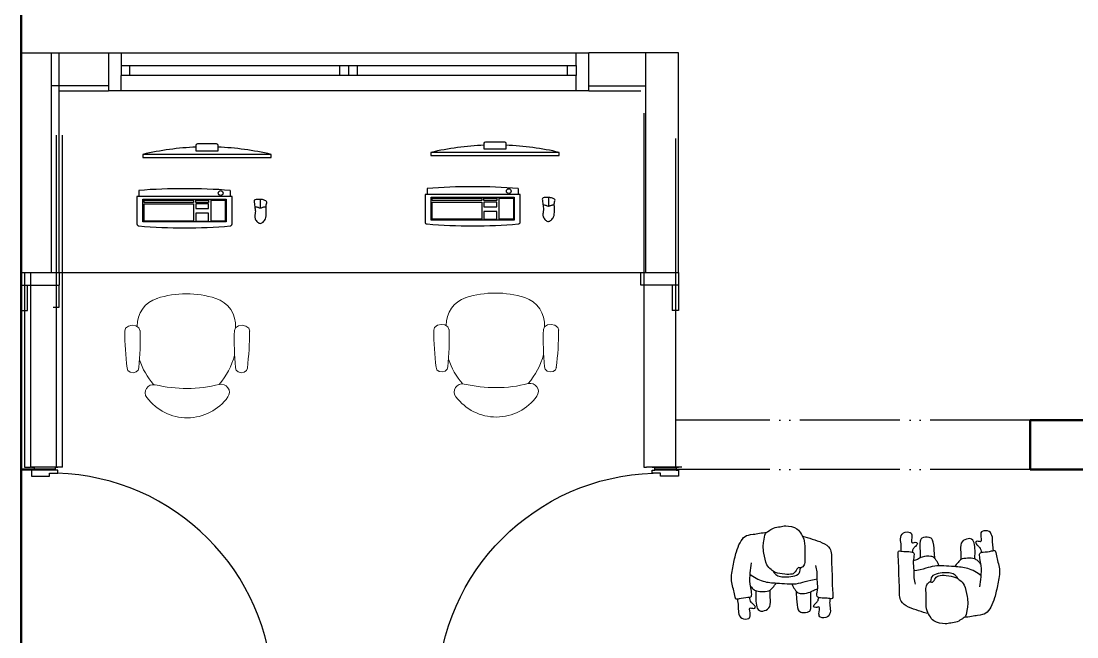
# Model space of a CAD drawing. Header units: millimetres. Extents: x 44692 to 659456, y -26273 to 96111.
# Drawn here: x 241236 to 246595, y 35404 to 38529 of the extents above; entities that cross this region are included whole.
import ezdxf

# ---------------------------------------------------------------- set-up
doc = ezdxf.new("R2010")
doc.units = ezdxf.units.MM
doc.header["$LTSCALE"] = 100
doc.linetypes.add('DIVIDEX2', pattern=[6.604, 5.08, -0.508, 0, -0.508, 0, -0.508])
doc.layers.add('001_Dark_1 10', color=7, linetype='Continuous', lineweight=0)
doc.layers.add('Paredes', color=7, linetype='Continuous', lineweight=50)
for name, color, linetype in [('Edges', 7, 'Continuous'), ('Muebles', 112, 'Continuous'), ('Personal', 171, 'Continuous'), ('Puertas', 43, 'DIVIDEX2')]:
    doc.layers.add(name, color=color, linetype=linetype)

# ---------------------------------------------------------------- blocks, each defined once
blk = doc.blocks.new('pa17-16')
for points, knots in [([(5.62, 2.5537), (5.6188, 2.5427), (5.6154, 2.5253), (5.6223, 2.4901), (5.6346, 2.4293), (5.661, 2.4064), (5.685, 2.3908), (5.7322, 2.3832), (5.7723, 2.3842), (5.7881, 2.3969), (5.8018, 2.4268), (5.8146, 2.4162), (5.8324, 2.4305), (5.8382, 2.4568), (5.8318, 2.5038), (5.8344, 2.5615), (5.8137, 2.5937), (5.7944, 2.6284), (5.7307, 2.6388), (5.7037, 2.6296), (5.6679, 2.626), (5.6442, 2.6055), (5.6228, 2.5961), (5.6214, 2.5667), (5.62, 2.5537)], [0, 0, 0, 0, 0.297584, 0.631064, 1.068635, 1.39533, 1.69617, 2.097861, 2.458938, 2.716293, 3.010442, 3.199165, 3.447293, 3.731671, 4.119196, 4.541864, 4.881702, 5.22714, 5.673063, 5.989311, 6.327668, 6.644571, 6.906626, 7.259736, 7.259736, 7.259736, 7.259736]), ([(5.5575, 2.4391), (5.5549, 2.4218), (5.5525, 2.3852), (5.5491, 2.3329), (5.5712, 2.2599), (5.5431, 2.2589), (5.5029, 2.2526), (5.4793, 2.2435), (5.4785, 2.2813), (5.4499, 2.3438), (5.4658, 2.4235), (5.4776, 2.5033), (5.5116, 2.5798), (5.5552, 2.585), (5.608, 2.5962), (5.6336, 2.6001)], [0, 0, 0, 0, 0.404899, 0.829805, 1.276298, 1.516647, 1.885942, 2.122553, 2.418487, 2.881882, 3.382407, 3.897515, 4.613825, 5.020942, 5.393355, 5.393355, 5.393355, 5.393355]), ([(5.8196, 2.5846), (5.837, 2.5819), (5.8817, 2.5675), (5.9755, 2.5418), (5.972, 2.4609), (5.9791, 2.3926), (5.9812, 2.315), (5.9891, 2.2612), (5.9692, 2.2664), (5.9401, 2.2663), (5.9063, 2.2668), (5.9005, 2.2811), (5.909, 2.3184), (5.9007, 2.3606), (5.9019, 2.4011), (5.8964, 2.4238), (5.8933, 2.4348)], [6.682038, 6.682038, 6.682038, 6.682038, 7.076266, 7.806153, 8.304227, 8.77662, 9.284333, 9.649979, 9.844608, 10.160206, 10.472731, 10.661147, 10.998544, 11.371438, 11.724832, 12.051545, 12.051545, 12.051545, 12.051545]), ([(5.6724, 2.3994), (5.675, 2.3947), (5.6837, 2.383), (5.7041, 2.3718), (5.7348, 2.3697), (5.774, 2.3728), (5.8085, 2.3874), (5.8116, 2.4015), (5.8144, 2.4199)], [0.121052, 0.121052, 0.121052, 0.121052, 0.297289, 0.584433, 0.895396, 1.26174, 1.600834, 1.760925, 1.760925, 1.760925, 1.760925]), ([(5.5522, 2.3809), (5.573, 2.3653), (5.6222, 2.3398), (5.6924, 2.3383), (5.7952, 2.3323), (5.8376, 2.352), (5.881, 2.3613), (5.9019, 2.366)], [0, 0, 0, 0, 0.49262, 0.970296, 1.525877, 1.91054, 2.357805, 2.357805, 2.357805, 2.357805]), ([(5.5552, 2.3206), (5.5597, 2.3147), (5.5706, 2.3043), (5.5892, 2.2916), (5.6248, 2.2913), (5.6613, 2.2967), (5.6731, 2.3154), (5.6858, 2.3299), (5.6912, 2.3378)], [0, 0, 0, 0, 0.262594, 0.520609, 0.853848, 1.185107, 1.43842, 1.738028, 1.738028, 1.738028, 1.738028]), ([(5.5867, 2.2952), (5.5866, 2.2877), (5.5872, 2.2667), (5.5883, 2.1873), (5.6353, 2.19), (5.6673, 2.2128), (5.6606, 2.2618), (5.6599, 2.2881), (5.6606, 2.3008)], [0.078483, 0.078483, 0.078483, 0.078483, 0.321516, 0.797556, 1.122606, 1.448668, 1.830958, 2.166281, 2.166281, 2.166281, 2.166281]), ([(5.7713, 2.3359), (5.7736, 2.3305), (5.7786, 2.3203), (5.7954, 2.2951), (5.8154, 2.2848), (5.8612, 2.2906), (5.8838, 2.3057), (5.8988, 2.3117), (5.9058, 2.3148)], [0, 0, 0, 0, 0.233477, 0.532145, 0.79329, 1.163492, 1.458071, 1.725911, 1.725911, 1.725911, 1.725911]), ([(5.7943, 2.2992), (5.7951, 2.2858), (5.7984, 2.2614), (5.8038, 2.2002), (5.8255, 2.1869), (5.8672, 2.191), (5.8755, 2.2117), (5.8718, 2.2605), (5.8715, 2.286), (5.871, 2.2978)], [0, 0, 0, 0, 0.353805, 0.775896, 1.041599, 1.377968, 1.615337, 2.001902, 2.313716, 2.313716, 2.313716, 2.313716]), ([(5.4915, 2.2484), (5.4936, 2.2374), (5.4981, 2.215), (5.4968, 2.1806), (5.512, 2.1445), (5.5569, 2.147), (5.5634, 2.1681), (5.5498, 2.2128), (5.5753, 2.1995), (5.5912, 2.209), (5.5741, 2.2257), (5.5617, 2.2339), (5.5559, 2.2515), (5.5556, 2.26)], [0, 0, 0, 0, 0.324329, 0.654038, 0.980089, 1.31306, 1.562526, 1.890179, 2.123217, 2.319335, 2.559559, 2.78492, 3.066636, 3.066636, 3.066636, 3.066636]), ([(5.9713, 2.2652), (5.9703, 2.2553), (5.9686, 2.234), (5.9786, 2.2017), (5.9668, 2.1644), (5.9218, 2.1628), (5.9134, 2.1832), (5.9229, 2.229), (5.8988, 2.2135), (5.882, 2.2215), (5.8976, 2.2397), (5.908, 2.248), (5.912, 2.2618), (5.9127, 2.2683)], [0.038839, 0.038839, 0.038839, 0.038839, 0.324329, 0.654038, 0.980089, 1.31306, 1.562526, 1.890179, 2.123217, 2.319335, 2.559559, 2.78492, 2.989829, 2.989829, 2.989829, 2.989829])]:
    blk.add_open_spline(points, degree=3, knots=knots)

msp = doc.modelspace()

# ---------------------------------------------------------------- linework, layer by layer
for points in [[(241409.234, 36264.799), (241422.543, 36264.799), (241422.543, 36264.799), (241288.511, 36264.799), (241301.82, 36264.799), (241301.82, 36249.893), (241288.511, 36249.893), (241288.511, 36234.986), (241288.511, 36234.986), (241288.511, 36220.435), (241379.953, 36220.435), (241379.953, 36234.986), (241422.543, 36234.986), (241422.543, 36249.893), (241409.234, 36249.893)], [(244452.485, 36264.799), (244439.176, 36264.799), (244439.176, 36264.799), (244573.208, 36264.799), (244559.899, 36264.799), (244559.899, 36249.893), (244573.208, 36249.893), (244573.208, 36234.986), (244573.208, 36234.986), (244573.208, 36220.435), (244481.766, 36220.435), (244481.766, 36234.986), (244439.176, 36234.986), (244439.176, 36249.893), (244452.485, 36249.893)]]:
    msp.add_lwpolyline(points, close=True)
for points in [[(242513.256, 35139.252, 0.39671728), (241418.007, 36234.986)], [(243348.463, 35139.252, -0.39671728), (244443.711, 36234.986)]]:
    msp.add_lwpolyline(points, format="xyb")
at = {"layer": '001_Dark_1 10', "color": 0, "linetype": 'ByBlock'}
for p, q in [((241765.645, 36970.603, 0.263), (241780.142, 36981.689, 0.263)), ((241780.142, 36981.689, 0.263), (241798.902, 36985.952, 0.263)), ((241798.902, 36985.952, 0.263), (241818.515, 36983.394, 0.263)), ((241818.515, 36983.394, 0.263), (241833.864, 36973.161, 0.263)), ((242323.336, 36973.161, 0.263), (242338.685, 36983.394, 0.263)), ((242338.685, 36983.394, 0.263), (242358.298, 36985.952, 0.263)), ((242358.298, 36985.952, 0.263), (242377.058, 36981.689, 0.263)), ((242377.058, 36981.689, 0.263), (242391.555, 36970.603, 0.263)), ((243334.145, 36974.603, 0.263), (243348.642, 36985.689, 0.263)), ((243348.642, 36985.689, 0.263), (243367.402, 36989.952, 0.263)), ((243367.402, 36989.952, 0.263), (243387.015, 36987.394, 0.263)), ((243387.015, 36987.394, 0.263), (243402.364, 36977.161, 0.263)), ((243891.836, 36977.161, 0.263), (243907.185, 36987.394, 0.263)), ((243907.185, 36987.394, 0.263), (243926.798, 36989.952, 0.263)), ((243926.798, 36989.952, 0.263), (243945.558, 36985.689, 0.263)), ((243945.558, 36985.689, 0.263), (243960.055, 36974.603, 0.263)), ((241761.382, 36956.107, 0.263), (241765.645, 36970.603, 0.263)), ((241833.864, 36973.161, 0.263), (241838.981, 36959.518, 0.263)), ((242318.219, 36959.518, 0.263), (242323.336, 36973.161, 0.263)), ((242391.555, 36970.603, 0.263), (242395.819, 36956.107, 0.263)), ((243329.882, 36960.107, 0.263), (243334.145, 36974.603, 0.263)), ((243402.364, 36977.161, 0.263), (243407.481, 36963.518, 0.263)), ((243886.719, 36963.518, 0.263), (243891.836, 36977.161, 0.263)), ((243960.055, 36974.603, 0.263), (243964.319, 36960.107, 0.263)), ((241777.584, 36755.713, 0.263), (241773.32, 36768.504, 0.263)), ((241833.864, 36770.21, 0.263), (241829.601, 36758.271, 0.263)), ((242327.6, 36758.271, 0.263), (242323.336, 36770.21, 0.263)), ((242383.88, 36768.504, 0.263), (242379.617, 36755.713, 0.263)), ((243346.084, 36759.713, 0.263), (243341.82, 36772.504, 0.263)), ((243402.364, 36774.21, 0.263), (243398.101, 36762.271, 0.263)), ((243896.1, 36762.271, 0.263), (243891.836, 36774.21, 0.263)), ((243952.38, 36772.504, 0.263), (243948.117, 36759.713, 0.263)), ((241788.669, 36747.186, 0.263), (241777.584, 36755.713, 0.263)), ((241804.019, 36744.628, 0.263), (241788.669, 36747.186, 0.263)), ((241819.368, 36748.891, 0.263), (241804.019, 36744.628, 0.263)), ((241829.601, 36758.271, 0.263), (241819.368, 36748.891, 0.263)), ((242337.832, 36748.891, 0.263), (242327.6, 36758.271, 0.263)), ((242353.182, 36744.628, 0.263), (242337.832, 36748.891, 0.263)), ((242368.531, 36747.186, 0.263), (242353.182, 36744.628, 0.263)), ((242379.617, 36755.713, 0.263), (242368.531, 36747.186, 0.263)), ((243357.169, 36751.186, 0.263), (243346.084, 36759.713, 0.263)), ((243372.519, 36748.628, 0.263), (243357.169, 36751.186, 0.263)), ((243387.868, 36752.891, 0.263), (243372.519, 36748.628, 0.263)), ((243398.101, 36762.271, 0.263), (243387.868, 36752.891, 0.263)), ((243906.332, 36752.891, 0.263), (243896.1, 36762.271, 0.263)), ((243921.682, 36748.628, 0.263), (243906.332, 36752.891, 0.263)), ((243937.031, 36751.186, 0.263), (243921.682, 36748.628, 0.263)), ((243948.117, 36759.713, 0.263), (243937.031, 36751.186, 0.263))]:
    msp.add_line(p, q, dxfattribs=at)
for centre, radius, start, end in [((242074.336, 36648.268, 0.263), 497.131, 72.521639, 107.478356), ((243642.836, 36652.268, 0.263), 497.131, 72.521639, 107.478356), ((241968.597, 36985.1, 0.263), 143.896, 107.460222, 181.871626), ((242180.076, 36985.1, 0.263), 143.896, 355.344552, 72.53978), ((243537.097, 36989.1, 0.263), 143.896, 107.460222, 181.871626), ((243748.576, 36989.1, 0.263), 143.896, 355.344552, 72.53978), ((243350.032, 36961.223, 0.263), 1588.469, 180.182383, 186.981919), ((240310.875, 36912.617, 0.263), 1528.989, 354.680439, 1.760558), ((243846.326, 36912.617, 0.263), 1528.989, 178.239444, 185.31956), ((240807.168, 36961.223, 0.263), 1588.469, 353.018066, 359.817615), ((244918.532, 36965.223, 0.263), 1588.469, 180.182383, 186.981919), ((241879.375, 36916.617, 0.263), 1528.989, 354.680439, 1.760558), ((245414.826, 36916.617, 0.263), 1528.989, 178.239444, 185.31956), ((242375.668, 36965.223, 0.263), 1588.469, 353.018066, 359.817615), ((241957.511, 36928.819, 0.263), 373.732, 319.42012, 345.273096), ((243526.011, 36932.819, 0.263), 373.732, 319.42012, 345.273096), ((242191.161, 36928.819, 0.263), 373.732, 198.537506, 220.573308), ((243759.661, 36932.819, 0.263), 373.732, 198.537506, 220.573308), ((241906.347, 36643.152, 0.263), 40.931, 76.713722, 216.427738), ((242074.336, 37354.335, 0.263), 689.076, 256.713724, 284.039453), ((242251.706, 36645.71, 0.263), 40.931, 324.325439, 104.039451), ((243474.847, 36647.152, 0.263), 40.931, 76.713722, 216.427738), ((243642.836, 37358.335, 0.263), 689.076, 256.713724, 284.039453), ((243820.206, 36649.71, 0.263), 40.931, 324.325439, 104.039451), ((242078.6, 36770.21, 0.263), 254.21, 216.427738, 324.325439), ((243647.1, 36774.21, 0.263), 254.21, 216.427738, 324.325439)]:
    msp.add_arc(centre, radius, start, end, dxfattribs=at)
at = {"layer": 'Edges'}
for p, q in [((241235.5, 38368.381), (241235.5, 37253.06)), ((241235.5, 38368.381), (241678.39, 38368.381)), ((241389.55, 37253.06), (241389.55, 38368.381)), ((241429.089, 37445.62), (241429.089, 38368.381)), ((241678.39, 38368.381), (241678.39, 38201.496)), ((241678.39, 38368.381), (241742.577, 38368.381)), ((241742.577, 38368.381), (244053.296, 38368.381)), ((241742.577, 38368.381), (241742.577, 38304.195)), ((244053.296, 38368.381), (244117.483, 38368.381)), ((244053.296, 38304.195), (244053.296, 38368.381)), ((244573.208, 38368.381), (244117.483, 38368.381)), ((244117.483, 38201.496), (244117.483, 38368.381)), ((244406.323, 37253.06), (244406.323, 38368.381)), ((244573.208, 37253.06), (244573.208, 38368.381)), ((241742.577, 38304.195), (241742.577, 38252.845)), ((241742.577, 38304.195), (241787.508, 38304.195)), ((241787.508, 38304.195), (242853.006, 38304.195)), ((241787.508, 38252.845), (241787.508, 38304.195)), ((242853.006, 38252.845), (242853.006, 38304.195)), ((242853.006, 38304.195), (242897.937, 38304.195)), ((242897.937, 38304.195), (242897.937, 38252.845)), ((242897.937, 38304.195), (242942.867, 38304.195)), ((242942.867, 38304.195), (244008.366, 38304.195)), ((242942.867, 38252.845), (242942.867, 38304.195)), ((244008.366, 38252.845), (244008.366, 38304.195)), ((244008.366, 38304.195), (244053.296, 38304.195)), ((244053.296, 38304.195), (244053.296, 38252.845)), ((241787.508, 38252.845), (241742.577, 38252.845)), ((241742.577, 38175.821), (241742.577, 38252.845)), ((242853.006, 38252.845), (241787.508, 38252.845)), ((242897.937, 38252.845), (242853.006, 38252.845)), ((242942.867, 38252.845), (242897.937, 38252.845)), ((244008.366, 38252.845), (242942.867, 38252.845)), ((244053.296, 38252.845), (244008.366, 38252.845)), ((244053.296, 38175.821), (244053.296, 38252.845)), ((241678.39, 38201.496), (241389.55, 38201.496)), ((241429.089, 38175.821), (241678.39, 38175.821)), ((241678.39, 38201.496), (241678.39, 38175.821)), ((241742.577, 38175.821), (241678.39, 38175.821)), ((244053.296, 38175.821), (241742.577, 38175.821)), ((244117.483, 38175.821), (244053.296, 38175.821)), ((244117.483, 38201.496), (244406.323, 38201.496)), ((244117.483, 38175.821), (244117.483, 38201.496)), ((244117.483, 38175.821), (244380.648, 38175.821)), ((244397.03, 38062.025), (244397.03, 36264.799)), ((241414.55, 36264.799), (241414.55, 37950.266)), ((241445.471, 36264.799), (241445.471, 37950.266)), ((244557.497, 37933.652), (244557.497, 36264.799)), ((241429.089, 37253.06), (241429.089, 37445.62)), ((241235.5, 37188.873), (241235.5, 37253.06)), ((241235.5, 37253.06), (241389.55, 37253.06)), ((241251.882, 37253.06), (241251.882, 36264.799)), ((241283.975, 37253.06), (241283.975, 36264.799)), ((241389.55, 37253.06), (241429.089, 37253.06)), ((241429.089, 37253.06), (244380.648, 37253.06)), ((241429.089, 37253.06), (241429.089, 37188.873)), ((244380.648, 37188.873), (244380.648, 37253.06)), ((244380.648, 37253.06), (244406.323, 37253.06)), ((244406.323, 37253.06), (244573.208, 37253.06)), ((244573.208, 37253.06), (244573.208, 37188.873)), ((241235.5, 37188.873), (241235.5, 37060.5)), ((241235.5, 37188.873), (241267.593, 37188.873)), ((241267.593, 37188.873), (241429.089, 37188.873)), ((241267.593, 37060.5), (241267.593, 37188.873)), ((241429.089, 37077.114), (241429.089, 37188.873)), ((244541.115, 37188.873), (244380.648, 37188.873)), ((244573.208, 37188.873), (244541.115, 37188.873)), ((244541.115, 37188.873), (244541.115, 37060.5)), ((244573.208, 37188.873), (244573.208, 37060.5)), ((241235.5, 37060.5), (241267.593, 37060.5)), ((241398.168, 37077.114), (241429.089, 37077.114)), ((244573.208, 37060.5), (244541.115, 37060.5)), ((241251.882, 36264.799), (241265.234, 36264.799)), ((241265.234, 36264.799), (241283.975, 36264.799)), ((241414.55, 36264.799), (241283.975, 36264.799)), ((241432.119, 36264.799), (241414.55, 36264.799)), ((241445.471, 36264.799), (241432.119, 36264.799)), ((244397.03, 36264.799), (244409.867, 36264.799)), ((244557.497, 36264.799), (244409.867, 36264.799)), ((244576.753, 36264.799), (244557.497, 36264.799)), ((244589.59, 36264.799), (244576.753, 36264.799))]:
    msp.add_line(p, q, dxfattribs=at)
at = {"layer": 'Muebles', "color": 7, "true_color": 0xffffff}
for p, q in [((241853.468, 37853.141), (241853.468, 37836.954)), ((242504.781, 37853.141), (241853.468, 37853.141)), ((241853.468, 37836.954), (242504.781, 37836.954)), ((242504.781, 37836.954), (242504.781, 37853.141)), ((243315.968, 37862.955), (243315.968, 37846.768)), ((243967.281, 37862.955), (243315.968, 37862.955)), ((243315.968, 37846.768), (243967.281, 37846.768)), ((243967.281, 37846.768), (243967.281, 37862.955)), ((243296.14, 37680.015), (243296.14, 37649.975)), ((243758.749, 37680.015), (243758.749, 37649.975)), ((241823.627, 37640.161), (241823.627, 37500.209)), ((242306.263, 37640.161), (241823.627, 37640.161)), ((241833.64, 37670.201), (241833.64, 37640.161)), ((241853.666, 37510.222), (241853.666, 37626.157)), ((241853.666, 37626.157), (242276.223, 37626.157)), ((242276.223, 37626.157), (242276.223, 37510.222)), ((242296.249, 37670.201), (242296.249, 37640.161)), ((242306.263, 37500.209), (242306.263, 37640.161)), ((242449.535, 37624.28), (242449.535, 37579.435)), ((243286.127, 37649.975), (243286.127, 37510.023)), ((243768.763, 37649.975), (243286.127, 37649.975)), ((243316.166, 37520.036), (243316.166, 37635.971)), ((243316.166, 37635.971), (243738.723, 37635.971)), ((243321.816, 37618.419), (243321.816, 37631.128)), ((243321.816, 37631.128), (243573.813, 37631.128)), ((243573.813, 37631.128), (243573.813, 37618.419)), ((243584.647, 37618.419), (243584.647, 37631.128)), ((243584.647, 37631.128), (243649.731, 37631.128)), ((243649.731, 37631.128), (243649.731, 37618.419)), ((243662.208, 37523.939), (243662.208, 37631.128)), ((243662.208, 37631.128), (243734.22, 37631.128)), ((243734.22, 37631.128), (243734.22, 37523.939)), ((243738.723, 37635.971), (243738.723, 37520.036)), ((243768.763, 37510.023), (243768.763, 37649.975)), ((243912.035, 37634.094), (243912.035, 37589.249)), ((241859.316, 37608.605), (241859.316, 37621.314)), ((241859.316, 37621.314), (242111.313, 37621.314)), ((242111.313, 37608.605), (241859.316, 37608.605)), ((241859.316, 37514.125), (241859.316, 37601.287)), ((241859.316, 37601.287), (242111.313, 37601.287)), ((242111.313, 37621.314), (242111.313, 37608.605)), ((242111.313, 37601.287), (242111.313, 37514.125)), ((242122.147, 37608.605), (242122.147, 37621.314)), ((242122.147, 37621.314), (242187.231, 37621.314)), ((242187.231, 37608.605), (242122.147, 37608.605)), ((242122.147, 37601.287), (242122.147, 37577.829)), ((242187.231, 37601.287), (242122.147, 37601.287)), ((242122.147, 37577.829), (242187.231, 37577.829)), ((242187.231, 37621.314), (242187.231, 37608.605)), ((242187.231, 37577.829), (242187.231, 37601.287)), ((242199.708, 37514.125), (242199.708, 37621.314)), ((242199.708, 37621.314), (242271.72, 37621.314)), ((242271.72, 37621.314), (242271.72, 37514.125)), ((243573.813, 37618.419), (243321.816, 37618.419)), ((243321.816, 37523.939), (243321.816, 37611.101)), ((243321.816, 37611.101), (243573.813, 37611.101)), ((243573.813, 37611.101), (243573.813, 37523.939)), ((243649.731, 37618.419), (243584.647, 37618.419)), ((243584.647, 37611.101), (243584.647, 37587.643)), ((243649.731, 37611.101), (243584.647, 37611.101)), ((243584.647, 37587.643), (243649.731, 37587.643)), ((243649.731, 37587.643), (243649.731, 37611.101)), ((242122.147, 37554.163), (242122.147, 37514.125)), ((242187.231, 37554.163), (242122.147, 37554.163)), ((242187.231, 37514.125), (242187.231, 37554.163)), ((243738.723, 37520.036), (243316.166, 37520.036)), ((243573.813, 37523.939), (243321.816, 37523.939)), ((243584.647, 37563.977), (243584.647, 37523.939)), ((243649.731, 37563.977), (243584.647, 37563.977)), ((243584.647, 37523.939), (243649.731, 37523.939)), ((243649.731, 37523.939), (243649.731, 37563.977)), ((243734.22, 37523.939), (243662.208, 37523.939)), ((242276.223, 37510.222), (241853.666, 37510.222)), ((242111.313, 37514.125), (241859.316, 37514.125)), ((242122.147, 37514.125), (242187.231, 37514.125)), ((242271.72, 37514.125), (242199.708, 37514.125))]:
    msp.add_line(p, q, dxfattribs=at)
for points in [[(242131.975, 37907.503), (242226.275, 37907.503, -0.41421356), (242233.908, 37899.869), (242233.908, 37869.22), (242124.341, 37869.22), (242124.341, 37899.869, -0.41421356)], [(243594.475, 37917.317), (243688.775, 37917.317, -0.41421356), (243696.408, 37909.683), (243696.408, 37879.034), (243586.841, 37879.034), (243586.841, 37909.683, -0.41421356)]]:
    msp.add_lwpolyline(points, format="xyb", close=True, dxfattribs=at)
for centre in [(243710.902, 37666.661), (242248.402, 37656.847)]:
    msp.add_circle(centre, 12.174, dxfattribs=at)
for centre, radius, start, end in [((243641.625, 36475.226), 1425.428, 92.202588, 103.206566), ((243641.625, 36475.226), 1425.428, 76.793434, 87.797412), ((242179.125, 36465.412), 1425.428, 92.202588, 103.206566), ((242179.125, 36465.412), 1425.428, 76.793434, 87.797412), ((242064.945, 34661.481), 3017.598, 85.603854, 94.396146), ((243527.445, 34671.295), 3017.598, 85.603854, 94.396146), ((241833.64, 37500.209), 10.013, 180, 270), ((242064.945, 40211.031), 2730.65, 265.140832, 274.859168), ((242296.249, 37500.209), 10.013, 270, 0), ((243296.14, 37510.023), 10.013, 180, 270), ((243527.445, 40220.845), 2730.65, 265.140832, 274.859168), ((243758.749, 37510.023), 10.013, 270, 0)]:
    msp.add_arc(centre, radius, start, end, dxfattribs=at)
at = {"layer": 'Muebles', "color": 7, "true_color": 0xffffff, "start_tangent": (0.99981287, 0.01934464), "end_tangent": (0.99981287, 0.01934464)}
for points in [[(242451.524, 37624.295), (242469.773, 37621.017), (242477.26, 37617.582), (242481.939, 37614.46), (242479.794, 37597.822), (242479.83, 37579.622), (242479.83, 37555.278), (242479.443, 37540.775), (242476.168, 37526.568), (242463.534, 37509.552), (242450.12, 37502.839), (242435.146, 37509.552), (242423.76, 37526.412), (242421.732, 37542.18), (242424.384, 37558.572), (242422.2, 37582.301), (242418.857, 37610.302), (242419.024, 37620.139), (242428.283, 37623.983), (242451.524, 37624.295)], [(243914.024, 37634.109), (243932.273, 37630.831), (243939.76, 37627.397), (243944.439, 37624.274), (243942.294, 37607.637), (243942.33, 37589.436), (243942.33, 37565.092), (243941.943, 37550.589), (243938.668, 37536.383), (243926.034, 37519.366), (243912.62, 37512.653), (243897.646, 37519.366), (243886.26, 37536.227), (243884.232, 37551.994), (243886.884, 37568.386), (243884.7, 37592.115), (243881.357, 37620.116), (243881.524, 37629.954), (243890.783, 37633.797), (243914.024, 37634.109)]]:
    msp.add_spline(points, degree=3, dxfattribs=at)
at = {"layer": 'Muebles', "color": 7, "true_color": 0xffffff}
for points in [[(242479.301, 37584.951), (242475.594, 37585.04), (242470.849, 37585.104), (242464.554, 37584.393), (242460.108, 37582.738), (242455.04, 37581.042), (242448.725, 37578.398), (242443.073, 37581.787), (242436.916, 37584.059), (242429.961, 37584.94), (242424.684, 37585.1), (242421.821, 37585.164)], [(243941.801, 37594.765), (243938.094, 37594.855), (243933.349, 37594.918), (243927.054, 37594.208), (243922.608, 37592.552), (243917.54, 37590.856), (243911.225, 37588.212), (243905.573, 37591.601), (243899.416, 37593.873), (243892.461, 37594.754), (243887.184, 37594.914), (243884.321, 37594.978)]]:
    msp.add_open_spline(points, degree=3, knots=[0.0013849734, 0.0013849734, 0.0013849734, 0.0013849734, 0.0124811138, 0.0155947393, 0.0202964235, 0.026550994, 0.0319259149, 0.0396430385, 0.044567536, 0.051806774, 0.0604018682, 0.0604018682, 0.0604018682, 0.0604018682], dxfattribs=at)
at = {"layer": 'Paredes'}
for p, q in [((241235.5, 33157.004), (241235.5, 43328.357)), ((241235.5, 36254.173), (241235.5, 36504.173)), ((246357.497, 36504.173), (280365.568, 36504.173)), ((246357.497, 36504.173), (246357.497, 36254.173)), ((241235.5, 36254.173), (241409.234, 36254.173)), ((244452.485, 36254.173), (244559.899, 36254.173)), ((246357.497, 36254.173), (280115.568, 36254.173))]:
    msp.add_line(p, q, dxfattribs=at)
at = {"layer": 'Puertas'}
for p, q in [((246357.497, 36504.173), (244557.497, 36504.173)), ((246357.497, 36254.173), (244559.899, 36254.173))]:
    msp.add_line(p, q, dxfattribs=at)

# ---------------------------------------------------------------- block references
at = {"layer": 'Personal', "xscale": 979.1504951166461, "yscale": 979.1504951166461, "zscale": 979.1504951166461}
for p, rotation in [((239435.141, 33544.763), 358.3998681193051), ((251608.09, 37893.236), 178.3998681193051)]:
    msp.add_blockref('pa17-16', p, dxfattribs=dict(at, rotation=rotation))

doc.saveas('drawing.dxf')
